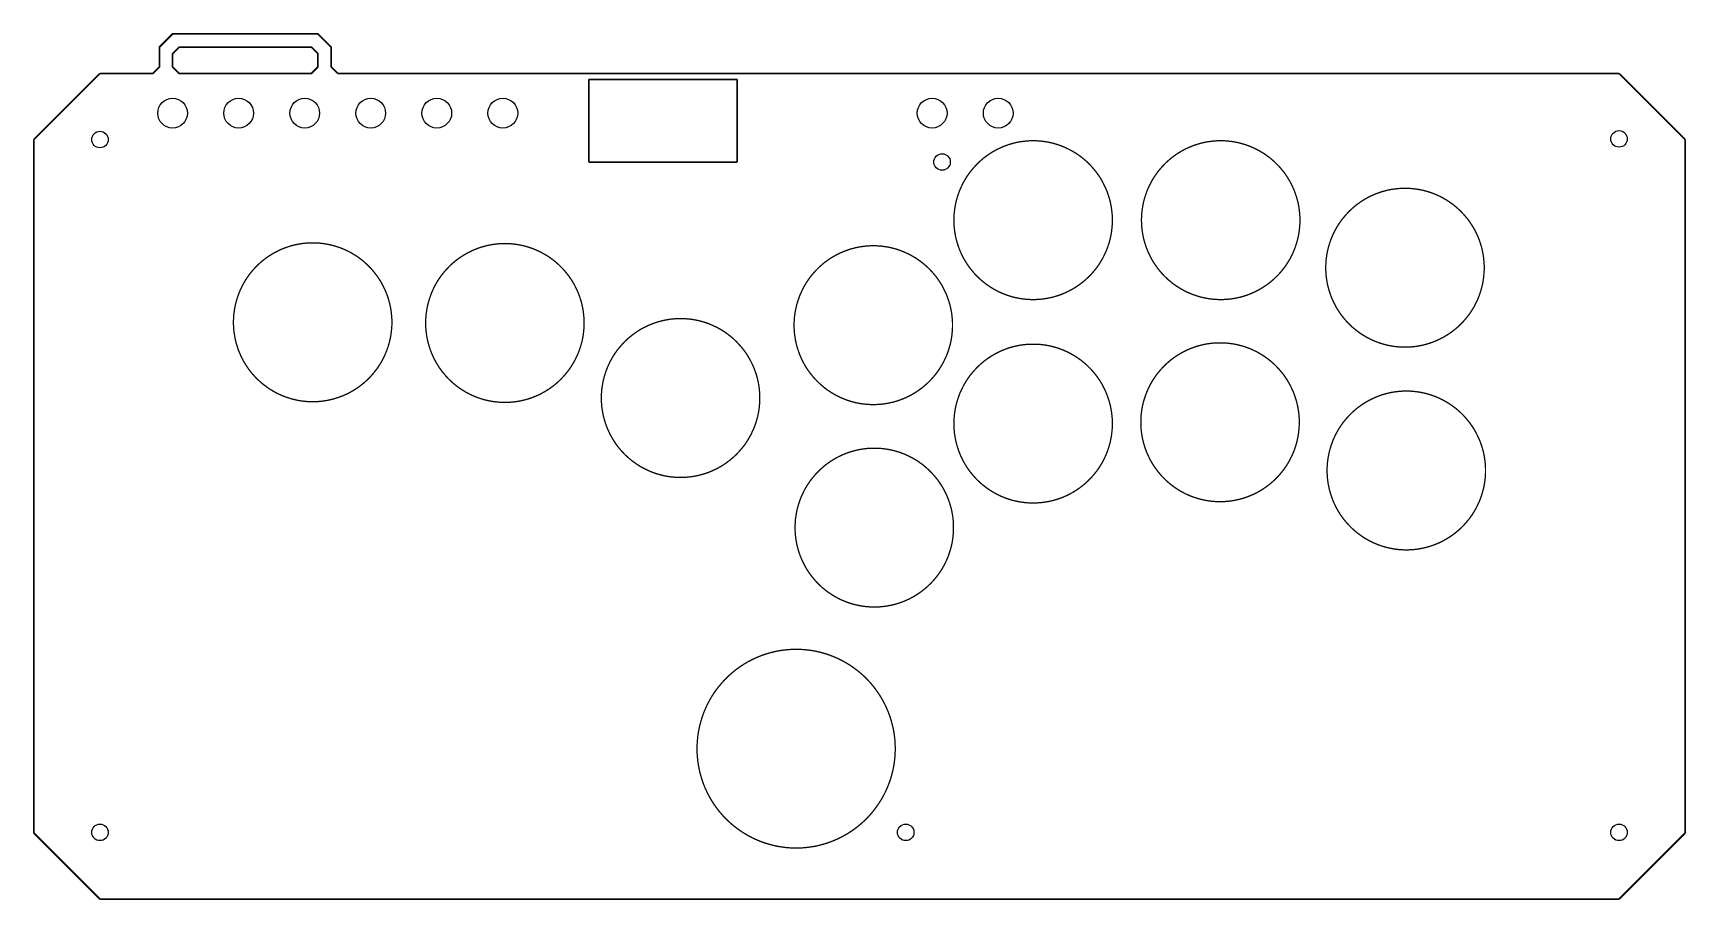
# Model space of a CAD drawing. Header units: millimetres. Extents: x 0 to 250, y 0 to 131.
import ezdxf

# ---------------------------------------------------------------- set-up
doc = ezdxf.new("R2010")
doc.units = ezdxf.units.MM
doc.layers.add('BoardOutLine', color=7, linetype='Continuous', true_color=0xff00ff)

msp = doc.modelspace()

# ---------------------------------------------------------------- linework, layer by layer
at = {"layer": 'BoardOutLine'}
for points, const_width in [([(46, 125), (45, 126), (45, 129), (43, 131), (21, 131), (19, 129), (19, 126), (18, 125), (10, 125)], 0.254), ([(46, 125), (240, 125)], 0.254), ([(10, 125), (0, 115)], 0.254), ([(84, 124.1), (106.5, 124.1)], 0.254), ([(84, 124.1), (84, 111.6)], 0.254), ([(106.5, 124.1), (106.5, 111.6)], 0.254), ([(250, 115), (240, 125)], 0.254), ([(0, 115), (0, 10)], 0.254), ([(250, 115), (250, 10)], 0.254), ([(84, 111.6), (106.5, 111.6)], 0.254), ([(132.38, 97.69), (132.74, 97.51), (133.09, 97.31), (133.43, 97.11), (133.77, 96.89), (134.09, 96.66), (134.41, 96.43), (134.72, 96.18), (135.02, 95.92), (135.31, 95.66), (135.59, 95.38), (135.86, 95.1), (136.12, 94.81), (136.37, 94.51), (136.62, 94.21), (136.85, 93.89), (137.07, 93.57), (137.28, 93.25), (137.48, 92.91), (137.67, 92.57), (137.84, 92.22), (138.01, 91.87), (138.17, 91.52), (138.31, 91.15), (138.44, 90.78), (138.56, 90.41), (138.67, 90.04), (138.77, 89.65), (138.85, 89.27), (138.92, 88.88), (138.98, 88.49), (139.02, 88.1), (139.06, 87.7), (139.08, 87.3), (139.08, 86.9), (139.08, 86.5), (139.06, 86.1), (139.02, 85.7), (138.98, 85.3), (138.92, 84.91), (138.85, 84.52), (138.77, 84.14), (138.67, 83.76), (138.56, 83.38), (138.44, 83.01), (138.31, 82.64), (138.17, 82.28), (138.01, 81.92), (137.84, 81.57), (137.67, 81.22), (137.48, 80.88), (137.28, 80.55), (137.07, 80.22), (136.85, 79.9), (136.62, 79.59), (136.37, 79.28), (136.12, 78.98), (135.86, 78.69), (135.59, 78.41), (135.31, 78.14), (135.02, 77.87), (134.72, 77.62), (134.41, 77.37), (134.09, 77.13), (133.77, 76.91), (133.43, 76.69), (133.09, 76.48), (132.74, 76.29), (132.38, 76.1), (132.02, 75.93), (131.66, 75.78), (131.29, 75.63), (130.92, 75.5), (130.55, 75.38), (130.17, 75.27), (129.79, 75.18), (129.41, 75.1), (129.02, 75.03), (128.64, 74.97), (128.25, 74.93), (127.87, 74.9), (127.48, 74.88), (127.09, 74.87), (126.7, 74.88), (126.31, 74.9), (125.93, 74.93), (125.54, 74.97), (125.15, 75.03), (124.77, 75.1), (124.39, 75.18), (124.01, 75.27), (123.63, 75.38), (123.26, 75.5), (122.89, 75.63), (122.52, 75.78), (122.16, 75.93), (121.8, 76.1), (121.44, 76.29), (121.09, 76.48), (120.75, 76.69), (120.41, 76.91), (120.09, 77.13), (119.77, 77.37), (119.46, 77.62), (119.16, 77.87), (118.87, 78.14), (118.59, 78.41), (118.32, 78.69), (118.06, 78.98), (117.81, 79.28), (117.56, 79.59), (117.33, 79.9), (117.11, 80.22), (116.9, 80.55), (116.7, 80.88), (116.51, 81.22), (116.34, 81.57), (116.17, 81.92), (116.01, 82.28), (115.87, 82.64), (115.74, 83.01), (115.62, 83.38), (115.51, 83.76), (115.41, 84.14), (115.33, 84.52), (115.26, 84.91), (115.2, 85.3), (115.15, 85.7), (115.12, 86.1), (115.1, 86.5), (115.09, 86.9), (115.1, 87.3), (115.12, 87.7), (115.15, 88.1), (115.2, 88.49), (115.26, 88.88), (115.33, 89.27), (115.41, 89.65)], 0.2), ([(118.59, 95.38), (118.87, 95.66), (119.16, 95.92), (119.46, 96.18), (119.77, 96.43), (120.09, 96.66), (120.41, 96.89), (120.75, 97.11), (121.09, 97.31), (121.44, 97.51), (121.8, 97.69), (122.16, 97.86), (122.52, 98.02), (122.89, 98.16), (123.26, 98.3), (123.63, 98.42), (124.01, 98.52), (124.39, 98.62), (124.77, 98.7), (125.15, 98.77), (125.54, 98.82), (125.93, 98.87), (126.31, 98.9), (126.7, 98.92), (127.09, 98.92), (127.48, 98.92), (127.87, 98.9), (128.25, 98.87), (128.64, 98.82), (129.02, 98.77), (129.41, 98.7), (129.79, 98.62), (130.17, 98.52), (130.55, 98.42), (130.92, 98.3), (131.29, 98.16), (131.66, 98.02), (132.02, 97.86), (132.38, 97.69)], 0.2), ([(115.41, 89.65), (115.51, 90.04), (115.62, 90.41), (115.74, 90.78), (115.87, 91.15), (116.01, 91.52), (116.17, 91.87), (116.34, 92.22), (116.51, 92.57), (116.7, 92.91), (116.9, 93.25), (117.11, 93.57), (117.33, 93.89), (117.56, 94.21), (117.81, 94.51), (118.06, 94.81), (118.32, 95.1), (118.59, 95.38)], 0.2), ([(0, 10), (10, 0)], 0.254), ([(240, 0), (250, 10)], 0.254), ([(10, 0), (240, 0)], 0.254)]:
    msp.add_lwpolyline(points, dxfattribs=dict(at, const_width=const_width))
for points, const_width in [([(22, 125), (21, 126), (21, 128), (22, 129), (42, 129), (43, 128), (43, 126), (42, 125), (22, 125)], 0.254), ([(156.58, 113.59), (156.94, 113.41), (157.29, 113.21), (157.63, 113.01), (157.97, 112.79), (158.29, 112.56), (158.61, 112.33), (158.92, 112.08), (159.22, 111.82), (159.51, 111.56), (159.79, 111.28), (160.06, 111), (160.32, 110.71), (160.57, 110.41), (160.82, 110.11), (161.05, 109.79), (161.27, 109.47), (161.48, 109.15), (161.68, 108.81), (161.87, 108.47), (162.04, 108.12), (162.21, 107.77), (162.37, 107.41), (162.51, 107.05), (162.64, 106.68), (162.76, 106.31), (162.87, 105.94), (162.97, 105.55), (163.05, 105.17), (163.12, 104.78), (163.18, 104.39), (163.22, 104), (163.26, 103.6), (163.28, 103.2), (163.28, 102.8), (163.28, 102.4), (163.26, 102), (163.22, 101.6), (163.18, 101.2), (163.12, 100.81), (163.05, 100.42), (162.97, 100.04), (162.87, 99.66), (162.76, 99.28), (162.64, 98.91), (162.51, 98.54), (162.37, 98.18), (162.21, 97.82), (162.04, 97.47), (161.87, 97.12), (161.68, 96.78), (161.48, 96.45), (161.27, 96.12), (161.05, 95.8), (160.82, 95.49), (160.57, 95.18), (160.32, 94.88), (160.06, 94.59), (159.79, 94.31), (159.51, 94.04), (159.22, 93.77), (158.92, 93.52), (158.61, 93.27), (158.29, 93.03), (157.97, 92.81), (157.63, 92.59), (157.29, 92.38), (156.94, 92.19), (156.58, 92), (156.22, 91.83), (155.86, 91.68), (155.49, 91.53), (155.12, 91.4), (154.75, 91.28), (154.37, 91.17), (153.99, 91.08), (153.61, 91), (153.22, 90.93), (152.84, 90.87), (152.45, 90.83), (152.07, 90.8), (151.68, 90.78), (151.29, 90.77), (150.9, 90.78), (150.51, 90.8), (150.13, 90.83), (149.74, 90.87), (149.35, 90.93), (148.97, 91), (148.59, 91.08), (148.21, 91.17), (147.83, 91.28), (147.46, 91.4), (147.09, 91.53), (146.72, 91.68), (146.36, 91.83), (146, 92), (145.64, 92.19), (145.29, 92.38), (144.95, 92.59), (144.61, 92.81), (144.29, 93.03), (143.97, 93.27), (143.66, 93.52), (143.36, 93.77), (143.07, 94.04), (142.79, 94.31), (142.52, 94.59), (142.26, 94.88), (142.01, 95.18), (141.76, 95.49), (141.53, 95.8), (141.31, 96.12), (141.1, 96.45), (140.9, 96.78), (140.71, 97.12), (140.54, 97.47), (140.37, 97.82), (140.21, 98.18), (140.07, 98.54), (139.94, 98.91), (139.82, 99.28), (139.71, 99.66), (139.61, 100.04), (139.53, 100.42), (139.46, 100.81), (139.4, 101.2), (139.35, 101.6), (139.32, 102), (139.3, 102.4), (139.3, 102.8), (139.3, 103.2), (139.32, 103.6), (139.35, 104), (139.4, 104.39), (139.46, 104.78), (139.53, 105.17), (139.61, 105.55), (139.71, 105.94), (139.82, 106.31), (139.94, 106.68), (140.07, 107.05), (140.21, 107.41), (140.37, 107.77), (140.54, 108.12), (140.71, 108.47), (140.9, 108.81), (141.1, 109.15), (141.31, 109.47), (141.53, 109.79), (141.76, 110.11), (142.01, 110.41), (142.26, 110.71), (142.52, 111), (142.79, 111.28), (143.07, 111.56), (143.36, 111.82), (143.66, 112.08), (143.97, 112.33), (144.29, 112.56), (144.61, 112.79), (144.95, 113.01), (145.29, 113.21), (145.64, 113.41), (146, 113.59), (146.36, 113.76), (146.72, 113.92), (147.09, 114.06), (147.46, 114.2), (147.83, 114.31), (148.21, 114.42), (148.59, 114.52), (148.97, 114.6), (149.35, 114.67), (149.74, 114.72), (150.13, 114.77), (150.51, 114.8), (150.9, 114.82), (151.29, 114.82), (151.68, 114.82), (152.07, 114.8), (152.45, 114.77), (152.84, 114.72), (153.22, 114.67), (153.61, 114.6), (153.99, 114.52), (154.37, 114.42), (154.75, 114.31), (155.12, 114.2), (155.49, 114.06), (155.86, 113.92), (156.22, 113.76), (156.58, 113.59)], 0.2), ([(184.98, 113.59), (185.34, 113.41), (185.69, 113.21), (186.03, 113.01), (186.37, 112.79), (186.69, 112.56), (187.01, 112.33), (187.32, 112.08), (187.62, 111.82), (187.91, 111.56), (188.19, 111.28), (188.46, 111), (188.72, 110.71), (188.97, 110.41), (189.22, 110.11), (189.45, 109.79), (189.67, 109.47), (189.88, 109.15), (190.08, 108.81), (190.27, 108.47), (190.44, 108.12), (190.61, 107.77), (190.77, 107.41), (190.91, 107.05), (191.04, 106.68), (191.16, 106.31), (191.27, 105.94), (191.37, 105.55), (191.45, 105.17), (191.52, 104.78), (191.58, 104.39), (191.62, 104), (191.66, 103.6), (191.68, 103.2), (191.68, 102.8), (191.68, 102.4), (191.66, 102), (191.62, 101.6), (191.58, 101.2), (191.52, 100.81), (191.45, 100.42), (191.37, 100.04), (191.27, 99.66), (191.16, 99.28), (191.04, 98.91), (190.91, 98.54), (190.77, 98.18), (190.61, 97.82), (190.44, 97.47), (190.27, 97.12), (190.08, 96.78), (189.88, 96.45), (189.67, 96.12), (189.45, 95.8), (189.22, 95.49), (188.97, 95.18), (188.72, 94.88), (188.46, 94.59), (188.19, 94.31), (187.91, 94.04), (187.62, 93.77), (187.32, 93.52), (187.01, 93.27), (186.69, 93.03), (186.37, 92.81), (186.03, 92.59), (185.69, 92.38), (185.34, 92.19), (184.98, 92), (184.62, 91.83), (184.26, 91.68), (183.89, 91.53), (183.52, 91.4), (183.15, 91.28), (182.77, 91.17), (182.39, 91.08), (182.01, 91), (181.62, 90.93), (181.24, 90.87), (180.85, 90.83), (180.47, 90.8), (180.08, 90.78), (179.69, 90.77), (179.3, 90.78), (178.91, 90.8), (178.53, 90.83), (178.14, 90.87), (177.75, 90.93), (177.37, 91), (176.99, 91.08), (176.61, 91.17), (176.23, 91.28), (175.86, 91.4), (175.49, 91.53), (175.12, 91.68), (174.76, 91.83), (174.4, 92), (174.04, 92.19), (173.69, 92.38), (173.35, 92.59), (173.01, 92.81), (172.69, 93.03), (172.37, 93.27), (172.06, 93.52), (171.76, 93.77), (171.47, 94.04), (171.19, 94.31), (170.92, 94.59), (170.66, 94.88), (170.41, 95.18), (170.16, 95.49), (169.93, 95.8), (169.71, 96.12), (169.5, 96.45), (169.3, 96.78), (169.11, 97.12), (168.94, 97.47), (168.77, 97.82), (168.61, 98.18), (168.47, 98.54), (168.34, 98.91), (168.22, 99.28), (168.11, 99.66), (168.01, 100.04), (167.93, 100.42), (167.86, 100.81), (167.8, 101.2), (167.75, 101.6), (167.72, 102), (167.7, 102.4), (167.69, 102.8), (167.7, 103.2), (167.72, 103.6), (167.75, 104), (167.8, 104.39), (167.86, 104.78), (167.93, 105.17), (168.01, 105.55), (168.11, 105.94), (168.22, 106.31), (168.34, 106.68), (168.47, 107.05), (168.61, 107.41), (168.77, 107.77), (168.94, 108.12), (169.11, 108.47), (169.3, 108.81), (169.5, 109.15), (169.71, 109.47), (169.93, 109.79), (170.16, 110.11), (170.41, 110.41), (170.66, 110.71), (170.92, 111), (171.19, 111.28), (171.47, 111.56), (171.76, 111.82), (172.06, 112.08), (172.37, 112.33), (172.69, 112.56), (173.01, 112.79), (173.35, 113.01), (173.69, 113.21), (174.04, 113.41), (174.4, 113.59), (174.76, 113.76), (175.12, 113.92), (175.49, 114.06), (175.86, 114.2), (176.23, 114.31), (176.61, 114.42), (176.99, 114.52), (177.37, 114.6), (177.75, 114.67), (178.14, 114.72), (178.53, 114.77), (178.91, 114.8), (179.3, 114.82), (179.69, 114.82), (180.08, 114.82), (180.47, 114.8), (180.85, 114.77), (181.24, 114.72), (181.62, 114.67), (182.01, 114.6), (182.39, 114.52), (182.77, 114.42), (183.15, 114.31), (183.52, 114.2), (183.89, 114.06), (184.26, 113.92), (184.62, 113.76), (184.98, 113.59)], 0.2), ([(212.88, 106.39), (213.24, 106.21), (213.59, 106.01), (213.93, 105.81), (214.27, 105.59), (214.59, 105.36), (214.91, 105.13), (215.22, 104.88), (215.52, 104.62), (215.81, 104.36), (216.09, 104.08), (216.36, 103.8), (216.62, 103.51), (216.87, 103.21), (217.12, 102.91), (217.35, 102.59), (217.57, 102.27), (217.78, 101.95), (217.98, 101.61), (218.17, 101.27), (218.34, 100.92), (218.51, 100.57), (218.67, 100.22), (218.81, 99.85), (218.94, 99.48), (219.06, 99.11), (219.17, 98.74), (219.27, 98.36), (219.35, 97.97), (219.42, 97.58), (219.48, 97.19), (219.52, 96.8), (219.56, 96.4), (219.58, 96), (219.58, 95.6), (219.58, 95.2), (219.56, 94.8), (219.52, 94.4), (219.48, 94), (219.42, 93.61), (219.35, 93.22), (219.27, 92.84), (219.17, 92.46), (219.06, 92.08), (218.94, 91.71), (218.81, 91.34), (218.67, 90.98), (218.51, 90.62), (218.34, 90.27), (218.17, 89.92), (217.98, 89.58), (217.78, 89.25), (217.57, 88.92), (217.35, 88.6), (217.12, 88.29), (216.87, 87.98), (216.62, 87.68), (216.36, 87.39), (216.09, 87.11), (215.81, 86.84), (215.52, 86.57), (215.22, 86.32), (214.91, 86.07), (214.59, 85.83), (214.27, 85.61), (213.93, 85.39), (213.59, 85.18), (213.24, 84.99), (212.88, 84.8), (212.52, 84.63), (212.16, 84.48), (211.79, 84.33), (211.42, 84.2), (211.05, 84.08), (210.67, 83.97), (210.29, 83.88), (209.91, 83.8), (209.52, 83.73), (209.14, 83.67), (208.75, 83.63), (208.37, 83.6), (207.98, 83.58), (207.59, 83.57), (207.2, 83.58), (206.81, 83.6), (206.43, 83.63), (206.04, 83.67), (205.65, 83.73), (205.27, 83.8), (204.89, 83.88), (204.51, 83.97), (204.13, 84.08), (203.76, 84.2), (203.39, 84.33), (203.02, 84.48), (202.66, 84.63), (202.3, 84.8), (201.94, 84.99), (201.59, 85.18), (201.25, 85.39), (200.91, 85.61), (200.59, 85.83), (200.27, 86.07), (199.96, 86.32), (199.66, 86.57), (199.37, 86.84), (199.09, 87.11), (198.82, 87.39), (198.56, 87.68), (198.31, 87.98), (198.06, 88.29), (197.83, 88.6), (197.61, 88.92), (197.4, 89.25), (197.2, 89.58), (197.01, 89.92), (196.84, 90.27), (196.67, 90.62), (196.51, 90.98), (196.37, 91.34), (196.24, 91.71), (196.12, 92.08), (196.01, 92.46), (195.91, 92.84), (195.83, 93.22), (195.76, 93.61), (195.7, 94), (195.65, 94.4), (195.62, 94.8), (195.6, 95.2), (195.6, 95.6), (195.6, 96), (195.62, 96.4), (195.65, 96.8), (195.7, 97.19), (195.76, 97.58), (195.83, 97.97), (195.91, 98.36), (196.01, 98.74), (196.12, 99.11), (196.24, 99.48), (196.37, 99.85), (196.51, 100.22), (196.67, 100.57), (196.84, 100.92), (197.01, 101.27), (197.2, 101.61), (197.4, 101.95), (197.61, 102.27), (197.83, 102.59), (198.06, 102.91), (198.31, 103.21), (198.56, 103.51), (198.82, 103.8), (199.09, 104.08), (199.37, 104.36), (199.66, 104.62), (199.96, 104.88), (200.27, 105.13), (200.59, 105.36), (200.91, 105.59), (201.25, 105.81), (201.59, 106.01), (201.94, 106.21), (202.3, 106.39), (202.66, 106.56), (203.02, 106.72), (203.39, 106.86), (203.76, 107), (204.13, 107.12), (204.51, 107.22), (204.89, 107.32), (205.27, 107.4), (205.65, 107.47), (206.04, 107.52), (206.43, 107.57), (206.81, 107.6), (207.2, 107.62), (207.59, 107.62), (207.98, 107.62), (208.37, 107.6), (208.75, 107.57), (209.14, 107.52), (209.52, 107.47), (209.91, 107.4), (210.29, 107.32), (210.67, 107.22), (211.05, 107.12), (211.42, 107), (211.79, 106.86), (212.16, 106.72), (212.52, 106.56), (212.88, 106.39)], 0.2), ([(47.5, 98.13), (47.86, 97.95), (48.21, 97.75), (48.55, 97.54), (48.89, 97.33), (49.21, 97.1), (49.53, 96.86), (49.84, 96.62), (50.14, 96.36), (50.43, 96.09), (50.71, 95.82), (50.98, 95.54), (51.24, 95.25), (51.49, 94.95), (51.73, 94.64), (51.97, 94.33), (52.19, 94.01), (52.4, 93.68), (52.6, 93.35), (52.78, 93.01), (52.96, 92.66), (53.13, 92.31), (53.28, 91.95), (53.43, 91.59), (53.56, 91.22), (53.68, 90.85), (53.79, 90.47), (53.88, 90.09), (53.97, 89.71), (54.04, 89.32), (54.1, 88.93), (54.14, 88.53), (54.18, 88.14), (54.2, 87.74), (54.2, 87.33), (54.2, 86.93), (54.18, 86.53), (54.14, 86.14), (54.1, 85.74), (54.04, 85.35), (53.97, 84.96), (53.88, 84.58), (53.79, 84.2), (53.68, 83.82), (53.56, 83.45), (53.43, 83.08), (53.28, 82.72), (53.13, 82.36), (52.96, 82.01), (52.78, 81.66), (52.6, 81.32), (52.4, 80.99), (52.19, 80.66), (51.97, 80.34), (51.73, 80.03), (51.49, 79.72), (51.24, 79.42), (50.98, 79.13), (50.71, 78.85), (50.43, 78.57), (50.14, 78.31), (49.84, 78.05), (49.53, 77.81), (49.21, 77.57), (48.89, 77.34), (48.55, 77.13), (48.21, 76.92), (47.86, 76.72), (47.5, 76.54), (47.14, 76.37), (46.78, 76.21), (46.41, 76.07), (46.04, 75.94), (45.66, 75.82), (45.29, 75.71), (44.91, 75.62), (44.53, 75.53), (44.14, 75.46), (43.76, 75.41), (43.37, 75.36), (42.98, 75.33), (42.6, 75.31), (42.21, 75.31), (41.82, 75.31), (41.43, 75.33), (41.05, 75.36), (40.66, 75.41), (40.27, 75.46), (39.89, 75.53), (39.51, 75.62), (39.13, 75.71), (38.75, 75.82), (38.38, 75.94), (38.01, 76.07), (37.64, 76.21), (37.28, 76.37), (36.92, 76.54), (36.56, 76.72), (36.21, 76.92), (35.87, 77.13), (35.53, 77.34), (35.21, 77.57), (34.89, 77.81), (34.58, 78.05), (34.28, 78.31), (33.99, 78.57), (33.71, 78.85), (33.44, 79.13), (33.18, 79.42), (32.92, 79.72), (32.68, 80.03), (32.45, 80.34), (32.23, 80.66), (32.02, 80.99), (31.82, 81.32), (31.63, 81.66), (31.45, 82.01), (31.29, 82.36), (31.13, 82.72), (30.99, 83.08), (30.86, 83.45), (30.74, 83.82), (30.63, 84.2), (30.53, 84.58), (30.45, 84.96), (30.38, 85.35), (30.32, 85.74), (30.27, 86.14), (30.24, 86.53), (30.22, 86.93), (30.21, 87.33), (30.22, 87.74), (30.24, 88.14), (30.27, 88.53), (30.32, 88.93), (30.38, 89.32), (30.45, 89.71), (30.53, 90.09), (30.63, 90.47), (30.74, 90.85), (30.86, 91.22), (30.99, 91.59), (31.13, 91.95), (31.29, 92.31), (31.45, 92.66), (31.63, 93.01), (31.82, 93.35), (32.02, 93.68), (32.23, 94.01), (32.45, 94.33), (32.68, 94.64), (32.92, 94.95), (33.18, 95.25), (33.44, 95.54), (33.71, 95.82), (33.99, 96.09), (34.28, 96.36), (34.58, 96.62), (34.89, 96.86), (35.21, 97.1), (35.53, 97.33), (35.87, 97.54), (36.21, 97.75), (36.56, 97.95), (36.92, 98.13), (37.28, 98.3), (37.64, 98.46), (38.01, 98.6), (38.38, 98.73), (38.75, 98.85), (39.13, 98.96), (39.51, 99.05), (39.89, 99.14), (40.27, 99.2), (40.66, 99.26), (41.05, 99.31), (41.43, 99.34), (41.82, 99.36), (42.21, 99.36), (42.6, 99.36), (42.98, 99.34), (43.37, 99.31), (43.76, 99.26), (44.14, 99.2), (44.53, 99.14), (44.91, 99.05), (45.29, 98.96), (45.66, 98.85), (46.04, 98.73), (46.41, 98.6), (46.78, 98.46), (47.14, 98.3), (47.5, 98.13)], 0.2), ([(76.6, 98.02), (76.96, 97.84), (77.31, 97.64), (77.65, 97.44), (77.99, 97.22), (78.31, 96.99), (78.63, 96.76), (78.94, 96.51), (79.24, 96.25), (79.53, 95.99), (79.81, 95.71), (80.08, 95.43), (80.34, 95.14), (80.59, 94.84), (80.84, 94.54), (81.07, 94.22), (81.29, 93.9), (81.5, 93.58), (81.7, 93.24), (81.89, 92.9), (82.06, 92.55), (82.23, 92.2), (82.39, 91.84), (82.53, 91.48), (82.66, 91.11), (82.78, 90.74), (82.89, 90.37), (82.99, 89.98), (83.07, 89.6), (83.14, 89.21), (83.2, 88.82), (83.24, 88.43), (83.28, 88.03), (83.3, 87.63), (83.3, 87.23), (83.3, 86.83), (83.28, 86.43), (83.24, 86.03), (83.2, 85.63), (83.14, 85.24), (83.07, 84.85), (82.99, 84.47), (82.89, 84.09), (82.78, 83.71), (82.66, 83.34), (82.53, 82.97), (82.39, 82.61), (82.23, 82.25), (82.06, 81.9), (81.89, 81.55), (81.7, 81.21), (81.5, 80.88), (81.29, 80.55), (81.07, 80.23), (80.84, 79.92), (80.59, 79.61), (80.34, 79.31), (80.08, 79.02), (79.81, 78.74), (79.53, 78.47), (79.24, 78.2), (78.94, 77.95), (78.63, 77.7), (78.31, 77.46), (77.99, 77.24), (77.65, 77.02), (77.31, 76.81), (76.96, 76.62), (76.6, 76.43), (76.24, 76.26), (75.88, 76.11), (75.51, 75.96), (75.14, 75.83), (74.77, 75.71), (74.39, 75.6), (74.01, 75.51), (73.63, 75.43), (73.24, 75.36), (72.86, 75.3), (72.47, 75.26), (72.09, 75.23), (71.7, 75.21), (71.31, 75.2), (70.92, 75.21), (70.53, 75.23), (70.15, 75.26), (69.76, 75.3), (69.37, 75.36), (68.99, 75.43), (68.61, 75.51), (68.23, 75.6), (67.85, 75.71), (67.48, 75.83), (67.11, 75.96), (66.74, 76.11), (66.38, 76.26), (66.02, 76.43), (65.66, 76.62), (65.31, 76.81), (64.97, 77.02), (64.63, 77.24), (64.31, 77.46), (63.99, 77.7), (63.68, 77.95), (63.38, 78.2), (63.09, 78.47), (62.81, 78.74), (62.54, 79.02), (62.28, 79.31), (62.03, 79.61), (61.78, 79.92), (61.55, 80.23), (61.33, 80.55), (61.12, 80.88), (60.92, 81.21), (60.73, 81.55), (60.56, 81.9), (60.39, 82.25), (60.23, 82.61), (60.09, 82.97), (59.96, 83.34), (59.84, 83.71), (59.73, 84.09), (59.63, 84.47), (59.55, 84.85), (59.48, 85.24), (59.42, 85.63), (59.37, 86.03), (59.34, 86.43), (59.32, 86.83), (59.32, 87.23), (59.32, 87.63), (59.34, 88.03), (59.37, 88.43), (59.42, 88.82), (59.48, 89.21), (59.55, 89.6), (59.63, 89.98), (59.73, 90.37), (59.84, 90.74), (59.96, 91.11), (60.09, 91.48), (60.23, 91.84), (60.39, 92.2), (60.56, 92.55), (60.73, 92.9), (60.92, 93.24), (61.12, 93.58), (61.33, 93.9), (61.55, 94.22), (61.78, 94.54), (62.03, 94.84), (62.28, 95.14), (62.54, 95.43), (62.81, 95.71), (63.09, 95.99), (63.38, 96.25), (63.68, 96.51), (63.99, 96.76), (64.31, 96.99), (64.63, 97.22), (64.97, 97.44), (65.31, 97.64), (65.66, 97.84), (66.02, 98.02), (66.38, 98.19), (66.74, 98.35), (67.11, 98.49), (67.48, 98.63), (67.85, 98.74), (68.23, 98.85), (68.61, 98.95), (68.99, 99.03), (69.37, 99.1), (69.76, 99.15), (70.15, 99.2), (70.53, 99.23), (70.92, 99.25), (71.31, 99.25), (71.7, 99.25), (72.09, 99.23), (72.47, 99.2), (72.86, 99.15), (73.24, 99.1), (73.63, 99.03), (74.01, 98.95), (74.39, 98.85), (74.77, 98.74), (75.14, 98.63), (75.51, 98.49), (75.88, 98.35), (76.24, 98.19), (76.6, 98.02)], 0.2), ([(103.2, 86.66), (103.56, 86.48), (103.91, 86.29), (104.25, 86.08), (104.59, 85.86), (104.91, 85.64), (105.23, 85.4), (105.54, 85.15), (105.84, 84.9), (106.13, 84.63), (106.41, 84.36), (106.68, 84.07), (106.94, 83.78), (107.19, 83.49), (107.44, 83.18), (107.67, 82.87), (107.89, 82.55), (108.1, 82.22), (108.3, 81.88), (108.49, 81.54), (108.66, 81.2), (108.83, 80.85), (108.99, 80.49), (109.13, 80.13), (109.26, 79.76), (109.38, 79.39), (109.49, 79.01), (109.59, 78.63), (109.67, 78.24), (109.74, 77.85), (109.8, 77.46), (109.84, 77.07), (109.88, 76.67), (109.9, 76.27), (109.9, 75.87), (109.9, 75.47), (109.88, 75.07), (109.84, 74.67), (109.8, 74.28), (109.74, 73.89), (109.67, 73.5), (109.59, 73.11), (109.49, 72.73), (109.38, 72.36), (109.26, 71.98), (109.13, 71.62), (108.99, 71.25), (108.83, 70.9), (108.66, 70.54), (108.49, 70.2), (108.3, 69.86), (108.1, 69.52), (107.89, 69.2), (107.67, 68.87), (107.44, 68.56), (107.19, 68.26), (106.94, 67.96), (106.68, 67.67), (106.41, 67.38), (106.13, 67.11), (105.84, 66.85), (105.54, 66.59), (105.23, 66.34), (104.91, 66.11), (104.59, 65.88), (104.25, 65.66), (103.91, 65.45), (103.56, 65.26), (103.2, 65.08), (102.84, 64.91), (102.48, 64.75), (102.11, 64.6), (101.74, 64.47), (101.37, 64.35), (100.99, 64.25), (100.61, 64.15), (100.23, 64.07), (99.84, 64), (99.46, 63.94), (99.07, 63.9), (98.69, 63.87), (98.3, 63.85), (97.91, 63.84), (97.52, 63.85), (97.13, 63.87), (96.75, 63.9), (96.36, 63.94), (95.97, 64), (95.59, 64.07), (95.21, 64.15), (94.83, 64.25), (94.45, 64.35), (94.08, 64.47), (93.71, 64.6), (93.34, 64.75), (92.98, 64.91), (92.62, 65.08), (92.26, 65.26), (91.91, 65.45), (91.57, 65.66), (91.23, 65.88), (90.91, 66.11), (90.59, 66.34), (90.28, 66.59), (89.98, 66.85), (89.69, 67.11), (89.41, 67.38), (89.14, 67.67), (88.88, 67.96), (88.63, 68.26), (88.38, 68.56), (88.15, 68.87), (87.93, 69.2), (87.72, 69.52), (87.52, 69.86), (87.33, 70.2), (87.16, 70.54), (86.99, 70.9), (86.83, 71.25), (86.69, 71.62), (86.56, 71.98), (86.44, 72.36), (86.33, 72.73), (86.23, 73.11), (86.15, 73.5), (86.08, 73.89), (86.02, 74.28), (85.97, 74.67), (85.94, 75.07), (85.92, 75.47), (85.92, 75.87), (85.92, 76.27), (85.94, 76.67), (85.97, 77.07), (86.02, 77.46), (86.08, 77.85), (86.15, 78.24), (86.23, 78.63), (86.33, 79.01), (86.44, 79.39), (86.56, 79.76), (86.69, 80.13), (86.83, 80.49), (86.99, 80.85), (87.16, 81.2), (87.33, 81.54), (87.52, 81.88), (87.72, 82.22), (87.93, 82.55), (88.15, 82.87), (88.38, 83.18), (88.63, 83.49), (88.88, 83.78), (89.14, 84.07), (89.41, 84.36), (89.69, 84.63), (89.98, 84.9), (90.28, 85.15), (90.59, 85.4), (90.91, 85.64), (91.23, 85.86), (91.57, 86.08), (91.91, 86.29), (92.26, 86.48), (92.62, 86.66), (92.98, 86.83), (93.34, 86.99), (93.71, 87.14), (94.08, 87.27), (94.45, 87.39), (94.83, 87.49), (95.21, 87.59), (95.59, 87.67), (95.97, 87.74), (96.36, 87.8), (96.75, 87.84), (97.13, 87.87), (97.52, 87.89), (97.91, 87.9), (98.3, 87.89), (98.69, 87.87), (99.07, 87.84), (99.46, 87.8), (99.84, 87.74), (100.23, 87.67), (100.61, 87.59), (100.99, 87.49), (101.37, 87.39), (101.74, 87.27), (102.11, 87.14), (102.48, 86.99), (102.84, 86.83), (103.2, 86.66)], 0.2), ([(156.58, 82.79), (156.94, 82.61), (157.29, 82.41), (157.63, 82.21), (157.97, 81.99), (158.29, 81.76), (158.61, 81.53), (158.92, 81.28), (159.22, 81.02), (159.51, 80.76), (159.79, 80.48), (160.06, 80.2), (160.32, 79.91), (160.57, 79.61), (160.82, 79.31), (161.05, 78.99), (161.27, 78.67), (161.48, 78.35), (161.68, 78.01), (161.87, 77.67), (162.04, 77.32), (162.21, 76.97), (162.37, 76.62), (162.51, 76.25), (162.64, 75.88), (162.76, 75.51), (162.87, 75.14), (162.97, 74.76), (163.05, 74.37), (163.12, 73.98), (163.18, 73.59), (163.22, 73.2), (163.26, 72.8), (163.28, 72.4), (163.28, 72), (163.28, 71.6), (163.26, 71.2), (163.22, 70.8), (163.18, 70.4), (163.12, 70.01), (163.05, 69.63), (162.97, 69.24), (162.87, 68.86), (162.76, 68.48), (162.64, 68.11), (162.51, 67.74), (162.37, 67.38), (162.21, 67.02), (162.04, 66.67), (161.87, 66.32), (161.68, 65.98), (161.48, 65.65), (161.27, 65.32), (161.05, 65), (160.82, 64.69), (160.57, 64.38), (160.32, 64.08), (160.06, 63.79), (159.79, 63.51), (159.51, 63.24), (159.22, 62.97), (158.92, 62.72), (158.61, 62.47), (158.29, 62.23), (157.97, 62.01), (157.63, 61.79), (157.29, 61.58), (156.94, 61.39), (156.58, 61.2), (156.22, 61.03), (155.86, 60.88), (155.49, 60.73), (155.12, 60.6), (154.75, 60.48), (154.37, 60.37), (153.99, 60.28), (153.61, 60.2), (153.22, 60.13), (152.84, 60.07), (152.45, 60.03), (152.07, 60), (151.68, 59.98), (151.29, 59.97), (150.9, 59.98), (150.51, 60), (150.13, 60.03), (149.74, 60.07), (149.35, 60.13), (148.97, 60.2), (148.59, 60.28), (148.21, 60.37), (147.83, 60.48), (147.46, 60.6), (147.09, 60.73), (146.72, 60.88), (146.36, 61.03), (146, 61.2), (145.64, 61.39), (145.29, 61.58), (144.95, 61.79), (144.61, 62.01), (144.29, 62.23), (143.97, 62.47), (143.66, 62.72), (143.36, 62.97), (143.07, 63.24), (142.79, 63.51), (142.52, 63.79), (142.26, 64.08), (142.01, 64.38), (141.76, 64.69), (141.53, 65), (141.31, 65.32), (141.1, 65.65), (140.9, 65.98), (140.71, 66.32), (140.54, 66.67), (140.37, 67.02), (140.21, 67.38), (140.07, 67.74), (139.94, 68.11), (139.82, 68.48), (139.71, 68.86), (139.61, 69.24), (139.53, 69.63), (139.46, 70.01), (139.4, 70.4), (139.35, 70.8), (139.32, 71.2), (139.3, 71.6), (139.3, 72), (139.3, 72.4), (139.32, 72.8), (139.35, 73.2), (139.4, 73.59), (139.46, 73.98), (139.53, 74.37), (139.61, 74.76), (139.71, 75.14), (139.82, 75.51), (139.94, 75.88), (140.07, 76.25), (140.21, 76.62), (140.37, 76.97), (140.54, 77.32), (140.71, 77.67), (140.9, 78.01), (141.1, 78.35), (141.31, 78.67), (141.53, 78.99), (141.76, 79.31), (142.01, 79.61), (142.26, 79.91), (142.52, 80.2), (142.79, 80.48), (143.07, 80.76), (143.36, 81.02), (143.66, 81.28), (143.97, 81.53), (144.29, 81.76), (144.61, 81.99), (144.95, 82.21), (145.29, 82.41), (145.64, 82.61), (146, 82.79), (146.36, 82.96), (146.72, 83.12), (147.09, 83.26), (147.46, 83.4), (147.83, 83.52), (148.21, 83.62), (148.59, 83.72), (148.97, 83.8), (149.35, 83.87), (149.74, 83.92), (150.13, 83.97), (150.51, 84), (150.9, 84.02), (151.29, 84.02), (151.68, 84.02), (152.07, 84), (152.45, 83.97), (152.84, 83.92), (153.22, 83.87), (153.61, 83.8), (153.99, 83.72), (154.37, 83.62), (154.75, 83.52), (155.12, 83.4), (155.49, 83.26), (155.86, 83.12), (156.22, 82.96), (156.58, 82.79)], 0.2), ([(184.88, 82.99), (185.24, 82.81), (185.59, 82.61), (185.93, 82.41), (186.27, 82.19), (186.59, 81.96), (186.91, 81.73), (187.22, 81.48), (187.52, 81.22), (187.81, 80.96), (188.09, 80.68), (188.36, 80.4), (188.62, 80.11), (188.87, 79.81), (189.12, 79.51), (189.35, 79.19), (189.57, 78.87), (189.78, 78.55), (189.98, 78.21), (190.17, 77.87), (190.34, 77.52), (190.51, 77.17), (190.67, 76.82), (190.81, 76.45), (190.94, 76.08), (191.06, 75.71), (191.17, 75.34), (191.27, 74.95), (191.35, 74.57), (191.42, 74.18), (191.48, 73.79), (191.52, 73.4), (191.56, 73), (191.58, 72.6), (191.58, 72.2), (191.58, 71.8), (191.56, 71.4), (191.52, 71), (191.48, 70.6), (191.42, 70.21), (191.35, 69.82), (191.27, 69.44), (191.17, 69.06), (191.06, 68.68), (190.94, 68.31), (190.81, 67.94), (190.67, 67.58), (190.51, 67.22), (190.34, 66.87), (190.17, 66.52), (189.98, 66.18), (189.78, 65.85), (189.57, 65.52), (189.35, 65.2), (189.12, 64.89), (188.87, 64.58), (188.62, 64.28), (188.36, 63.99), (188.09, 63.71), (187.81, 63.44), (187.52, 63.17), (187.22, 62.92), (186.91, 62.67), (186.59, 62.43), (186.27, 62.21), (185.93, 61.99), (185.59, 61.78), (185.24, 61.59), (184.88, 61.4), (184.52, 61.23), (184.16, 61.08), (183.79, 60.93), (183.42, 60.8), (183.05, 60.68), (182.67, 60.57), (182.29, 60.48), (181.91, 60.4), (181.52, 60.33), (181.14, 60.27), (180.75, 60.23), (180.37, 60.2), (179.98, 60.18), (179.59, 60.17), (179.2, 60.18), (178.81, 60.2), (178.43, 60.23), (178.04, 60.27), (177.65, 60.33), (177.27, 60.4), (176.89, 60.48), (176.51, 60.57), (176.13, 60.68), (175.76, 60.8), (175.39, 60.93), (175.02, 61.08), (174.66, 61.23), (174.3, 61.4), (173.94, 61.59), (173.59, 61.78), (173.25, 61.99), (172.91, 62.21), (172.59, 62.43), (172.27, 62.67), (171.96, 62.92), (171.66, 63.17), (171.37, 63.44), (171.09, 63.71), (170.82, 63.99), (170.56, 64.28), (170.31, 64.58), (170.06, 64.89), (169.83, 65.2), (169.61, 65.52), (169.4, 65.85), (169.2, 66.18), (169.01, 66.52), (168.84, 66.87), (168.67, 67.22), (168.51, 67.58), (168.37, 67.94), (168.24, 68.31), (168.12, 68.68), (168.01, 69.06), (167.91, 69.44), (167.83, 69.82), (167.76, 70.21), (167.7, 70.6), (167.65, 71), (167.62, 71.4), (167.6, 71.8), (167.6, 72.2), (167.6, 72.6), (167.62, 73), (167.65, 73.4), (167.7, 73.79), (167.76, 74.18), (167.83, 74.57), (167.91, 74.95), (168.01, 75.34), (168.12, 75.71), (168.24, 76.08), (168.37, 76.45), (168.51, 76.82), (168.67, 77.17), (168.84, 77.52), (169.01, 77.87), (169.2, 78.21), (169.4, 78.55), (169.61, 78.87), (169.83, 79.19), (170.06, 79.51), (170.31, 79.81), (170.56, 80.11), (170.82, 80.4), (171.09, 80.68), (171.37, 80.96), (171.66, 81.22), (171.96, 81.48), (172.27, 81.73), (172.59, 81.96), (172.91, 82.19), (173.25, 82.41), (173.59, 82.61), (173.94, 82.81), (174.3, 82.99), (174.66, 83.16), (175.02, 83.32), (175.39, 83.46), (175.76, 83.6), (176.13, 83.72), (176.51, 83.82), (176.89, 83.92), (177.27, 84), (177.65, 84.07), (178.04, 84.12), (178.43, 84.17), (178.81, 84.2), (179.2, 84.22), (179.59, 84.22), (179.98, 84.22), (180.37, 84.2), (180.75, 84.17), (181.14, 84.12), (181.52, 84.07), (181.91, 84), (182.29, 83.92), (182.67, 83.82), (183.05, 83.72), (183.42, 83.6), (183.79, 83.46), (184.16, 83.32), (184.52, 83.16), (184.88, 82.99)], 0.2), ([(213.08, 75.69), (213.44, 75.51), (213.79, 75.31), (214.13, 75.11), (214.47, 74.89), (214.79, 74.66), (215.11, 74.43), (215.42, 74.18), (215.72, 73.92), (216.01, 73.66), (216.29, 73.38), (216.56, 73.1), (216.82, 72.81), (217.07, 72.51), (217.32, 72.21), (217.55, 71.89), (217.77, 71.57), (217.98, 71.25), (218.18, 70.91), (218.37, 70.57), (218.54, 70.22), (218.71, 69.87), (218.87, 69.52), (219.01, 69.15), (219.14, 68.78), (219.26, 68.41), (219.37, 68.04), (219.47, 67.66), (219.55, 67.27), (219.62, 66.88), (219.68, 66.49), (219.72, 66.1), (219.76, 65.7), (219.78, 65.3), (219.78, 64.9), (219.78, 64.5), (219.76, 64.1), (219.72, 63.7), (219.68, 63.3), (219.62, 62.91), (219.55, 62.52), (219.47, 62.14), (219.37, 61.76), (219.26, 61.38), (219.14, 61.01), (219.01, 60.64), (218.87, 60.28), (218.71, 59.92), (218.54, 59.57), (218.37, 59.22), (218.18, 58.88), (217.98, 58.55), (217.77, 58.22), (217.55, 57.9), (217.32, 57.59), (217.07, 57.28), (216.82, 56.98), (216.56, 56.69), (216.29, 56.41), (216.01, 56.14), (215.72, 55.87), (215.42, 55.62), (215.11, 55.37), (214.79, 55.13), (214.47, 54.91), (214.13, 54.69), (213.79, 54.48), (213.44, 54.29), (213.08, 54.1), (212.72, 53.93), (212.36, 53.78), (211.99, 53.63), (211.62, 53.5), (211.25, 53.38), (210.87, 53.27), (210.49, 53.18), (210.11, 53.1), (209.72, 53.03), (209.34, 52.97), (208.95, 52.93), (208.57, 52.9), (208.18, 52.88), (207.79, 52.87), (207.4, 52.88), (207.01, 52.9), (206.63, 52.93), (206.24, 52.97), (205.85, 53.03), (205.47, 53.1), (205.09, 53.18), (204.71, 53.27), (204.33, 53.38), (203.96, 53.5), (203.59, 53.63), (203.22, 53.78), (202.86, 53.93), (202.5, 54.1), (202.14, 54.29), (201.79, 54.48), (201.45, 54.69), (201.11, 54.91), (200.79, 55.13), (200.47, 55.37), (200.16, 55.62), (199.86, 55.87), (199.57, 56.14), (199.29, 56.41), (199.02, 56.69), (198.76, 56.98), (198.51, 57.28), (198.26, 57.59), (198.03, 57.9), (197.81, 58.22), (197.6, 58.55), (197.4, 58.88), (197.21, 59.22), (197.04, 59.57), (196.87, 59.92), (196.71, 60.28), (196.57, 60.64), (196.44, 61.01), (196.32, 61.38), (196.21, 61.76), (196.11, 62.14), (196.03, 62.52), (195.96, 62.91), (195.9, 63.3), (195.85, 63.7), (195.82, 64.1), (195.8, 64.5), (195.79, 64.9), (195.8, 65.3), (195.82, 65.7), (195.85, 66.1), (195.9, 66.49), (195.96, 66.88), (196.03, 67.27), (196.11, 67.66), (196.21, 68.04), (196.32, 68.41), (196.44, 68.78), (196.57, 69.15), (196.71, 69.52), (196.87, 69.87), (197.04, 70.22), (197.21, 70.57), (197.4, 70.91), (197.6, 71.25), (197.81, 71.57), (198.03, 71.89), (198.26, 72.21), (198.51, 72.51), (198.76, 72.81), (199.02, 73.1), (199.29, 73.38), (199.57, 73.66), (199.86, 73.92), (200.16, 74.18), (200.47, 74.43), (200.79, 74.66), (201.11, 74.89), (201.45, 75.11), (201.79, 75.31), (202.14, 75.51), (202.5, 75.69), (202.86, 75.86), (203.22, 76.02), (203.59, 76.16), (203.96, 76.3), (204.33, 76.42), (204.71, 76.52), (205.09, 76.62), (205.47, 76.7), (205.85, 76.77), (206.24, 76.82), (206.63, 76.87), (207.01, 76.9), (207.4, 76.92), (207.79, 76.92), (208.18, 76.92), (208.57, 76.9), (208.95, 76.87), (209.34, 76.82), (209.72, 76.77), (210.11, 76.7), (210.49, 76.62), (210.87, 76.52), (211.25, 76.42), (211.62, 76.3), (211.99, 76.16), (212.36, 76.02), (212.72, 75.86), (213.08, 75.69)], 0.2), ([(132.53, 67.04), (132.89, 66.86), (133.24, 66.66), (133.58, 66.46), (133.92, 66.24), (134.24, 66.01), (134.56, 65.78), (134.87, 65.53), (135.17, 65.27), (135.46, 65.01), (135.74, 64.73), (136.01, 64.45), (136.27, 64.16), (136.52, 63.86), (136.77, 63.56), (137, 63.24), (137.22, 62.92), (137.43, 62.6), (137.63, 62.26), (137.82, 61.92), (137.99, 61.57), (138.16, 61.22), (138.32, 60.86), (138.46, 60.5), (138.59, 60.13), (138.71, 59.76), (138.82, 59.39), (138.92, 59), (139, 58.62), (139.07, 58.23), (139.13, 57.84), (139.17, 57.45), (139.21, 57.05), (139.23, 56.65), (139.23, 56.25), (139.23, 55.85), (139.21, 55.45), (139.17, 55.05), (139.13, 54.65), (139.07, 54.26), (139, 53.87), (138.92, 53.49), (138.82, 53.11), (138.71, 52.73), (138.59, 52.36), (138.46, 51.99), (138.32, 51.63), (138.16, 51.27), (137.99, 50.92), (137.82, 50.57), (137.63, 50.23), (137.43, 49.9), (137.22, 49.57), (137, 49.25), (136.77, 48.94), (136.52, 48.63), (136.27, 48.33), (136.01, 48.04), (135.74, 47.76), (135.46, 47.49), (135.17, 47.22), (134.87, 46.97), (134.56, 46.72), (134.24, 46.48), (133.92, 46.26), (133.58, 46.04), (133.24, 45.83), (132.89, 45.64), (132.53, 45.45), (132.17, 45.28), (131.81, 45.13), (131.44, 44.98), (131.07, 44.85), (130.7, 44.73), (130.32, 44.62), (129.94, 44.53), (129.56, 44.45), (129.17, 44.38), (128.79, 44.32), (128.4, 44.28), (128.02, 44.25), (127.63, 44.23), (127.24, 44.22), (126.85, 44.23), (126.46, 44.25), (126.08, 44.28), (125.69, 44.32), (125.3, 44.38), (124.92, 44.45), (124.54, 44.53), (124.16, 44.62), (123.78, 44.73), (123.41, 44.85), (123.04, 44.98), (122.67, 45.13), (122.31, 45.28), (121.95, 45.45), (121.59, 45.64), (121.24, 45.83), (120.9, 46.04), (120.56, 46.26), (120.24, 46.48), (119.92, 46.72), (119.61, 46.97), (119.31, 47.22), (119.02, 47.49), (118.74, 47.76), (118.47, 48.04), (118.21, 48.33), (117.96, 48.63), (117.71, 48.94), (117.48, 49.25), (117.26, 49.57), (117.05, 49.9), (116.85, 50.23), (116.66, 50.57), (116.49, 50.92), (116.32, 51.27), (116.16, 51.63), (116.02, 51.99), (115.89, 52.36), (115.77, 52.73), (115.66, 53.11), (115.56, 53.49), (115.48, 53.87), (115.41, 54.26), (115.35, 54.65), (115.3, 55.05), (115.27, 55.45), (115.25, 55.85), (115.25, 56.25), (115.25, 56.65), (115.27, 57.05), (115.3, 57.45), (115.35, 57.84), (115.41, 58.23), (115.48, 58.62), (115.56, 59), (115.66, 59.39), (115.77, 59.76), (115.89, 60.13), (116.02, 60.5), (116.16, 60.86), (116.32, 61.22), (116.49, 61.57), (116.66, 61.92), (116.85, 62.26), (117.05, 62.6), (117.26, 62.92), (117.48, 63.24), (117.71, 63.56), (117.96, 63.86), (118.21, 64.16), (118.47, 64.45), (118.74, 64.73), (119.02, 65.01), (119.31, 65.27), (119.61, 65.53), (119.92, 65.78), (120.24, 66.01), (120.56, 66.24), (120.9, 66.46), (121.24, 66.66), (121.59, 66.86), (121.95, 67.04), (122.31, 67.21), (122.67, 67.37), (123.04, 67.51), (123.41, 67.65), (123.78, 67.76), (124.16, 67.87), (124.54, 67.97), (124.92, 68.05), (125.3, 68.12), (125.69, 68.17), (126.08, 68.22), (126.46, 68.25), (126.85, 68.27), (127.24, 68.27), (127.63, 68.27), (128.02, 68.25), (128.4, 68.22), (128.79, 68.17), (129.17, 68.12), (129.56, 68.05), (129.94, 67.97), (130.32, 67.87), (130.7, 67.76), (131.07, 67.65), (131.44, 67.51), (131.81, 67.37), (132.17, 67.21), (132.53, 67.04)], 0.2), ([(108.79, 9.27), (108.34, 9.5), (107.9, 9.75), (107.47, 10.01), (107.05, 10.28), (106.65, 10.56), (106.25, 10.86), (105.86, 11.17), (105.49, 11.49), (105.12, 11.82), (104.77, 12.16), (104.43, 12.51), (104.11, 12.88), (103.79, 13.25), (103.49, 13.63), (103.2, 14.03), (102.92, 14.43), (102.66, 14.84), (102.41, 15.25), (102.18, 15.68), (101.95, 16.11), (101.75, 16.55), (101.55, 17), (101.37, 17.45), (101.21, 17.91), (101.06, 18.38), (100.92, 18.85), (100.8, 19.33), (100.7, 19.81), (100.61, 20.29), (100.53, 20.78), (100.48, 21.28), (100.43, 21.77), (100.41, 22.27), (100.4, 22.78), (100.41, 23.28), (100.43, 23.78), (100.48, 24.28), (100.53, 24.77), (100.61, 25.26), (100.7, 25.75), (100.8, 26.23), (100.92, 26.7), (101.06, 27.17), (101.21, 27.64), (101.37, 28.1), (101.55, 28.55), (101.75, 29), (101.95, 29.44), (102.18, 29.87), (102.41, 30.3), (102.66, 30.72), (102.92, 31.13), (103.2, 31.53), (103.49, 31.92), (103.79, 32.3), (104.11, 32.68), (104.43, 33.04), (104.77, 33.39), (105.12, 33.74), (105.49, 34.07), (105.86, 34.39), (106.25, 34.7), (106.65, 34.99), (107.05, 35.28), (107.47, 35.55), (107.9, 35.81), (108.34, 36.05), (108.79, 36.28), (109.24, 36.49), (109.69, 36.69), (110.15, 36.87), (110.62, 37.04), (111.08, 37.18), (111.55, 37.32), (112.03, 37.44), (112.51, 37.54), (112.99, 37.63), (113.47, 37.7), (113.95, 37.75), (114.44, 37.79), (114.92, 37.81), (115.41, 37.82), (115.89, 37.81), (116.38, 37.79), (116.86, 37.75), (117.35, 37.7), (117.83, 37.63), (118.31, 37.54), (118.78, 37.44), (119.26, 37.32), (119.73, 37.18), (120.2, 37.04), (120.66, 36.87), (121.12, 36.69), (121.58, 36.49), (122.03, 36.28), (122.47, 36.05), (122.91, 35.81), (123.34, 35.55), (123.76, 35.28), (124.17, 34.99), (124.56, 34.7), (124.95, 34.39), (125.33, 34.07), (125.69, 33.74), (126.04, 33.39), (126.38, 33.04), (126.71, 32.68), (127.02, 32.3), (127.32, 31.92), (127.61, 31.53), (127.89, 31.13), (128.15, 30.72), (128.4, 30.3), (128.64, 29.87), (128.86, 29.44), (129.07, 29), (129.26, 28.55), (129.44, 28.1), (129.61, 27.64), (129.76, 27.17), (129.89, 26.7), (130.01, 26.23), (130.12, 25.75), (130.21, 25.26), (130.28, 24.77), (130.34, 24.28), (130.38, 23.78), (130.4, 23.28), (130.41, 22.78), (130.4, 22.27), (130.38, 21.77), (130.34, 21.28), (130.28, 20.78), (130.21, 20.29), (130.12, 19.81), (130.01, 19.33), (129.89, 18.85), (129.76, 18.38), (129.61, 17.91), (129.44, 17.45), (129.26, 17), (129.07, 16.55), (128.86, 16.11), (128.64, 15.68), (128.4, 15.25), (128.15, 14.84), (127.89, 14.43), (127.61, 14.03), (127.32, 13.63), (127.02, 13.25), (126.71, 12.88), (126.38, 12.51), (126.04, 12.16), (125.69, 11.82), (125.33, 11.49), (124.95, 11.17), (124.56, 10.86), (124.17, 10.56), (123.76, 10.28), (123.34, 10.01), (122.91, 9.75), (122.47, 9.5), (122.03, 9.27), (121.58, 9.06), (121.12, 8.87), (120.66, 8.68), (120.2, 8.52), (119.73, 8.37), (119.26, 8.24), (118.78, 8.12), (118.31, 8.01), (117.83, 7.93), (117.35, 7.86), (116.86, 7.8), (116.38, 7.76), (115.89, 7.74), (115.41, 7.73), (114.92, 7.74), (114.44, 7.76), (113.95, 7.8), (113.47, 7.86), (112.99, 7.93), (112.51, 8.01), (112.03, 8.12), (111.55, 8.24), (111.08, 8.37), (110.62, 8.52), (110.15, 8.68), (109.69, 8.87), (109.24, 9.06), (108.79, 9.27)], 0.2)]:
    msp.add_lwpolyline(points, close=True, dxfattribs=dict(at, const_width=const_width))
for centre, radius in [((21, 119), 2.25), ((31, 119), 2.25), ((41, 119), 2.25), ((51, 119), 2.25), ((61, 119), 2.25), ((71, 119), 2.25), ((136, 119), 2.25), ((146, 119), 2.25), ((10, 115), 1.25), ((240, 115.1), 1.25), ((137.5, 111.6), 1.25), ((10, 10.1), 1.25), ((132, 10.1), 1.25), ((240, 10.1), 1.25)]:
    msp.add_circle(centre, radius, dxfattribs=at)

doc.saveas('drawing.dxf')
